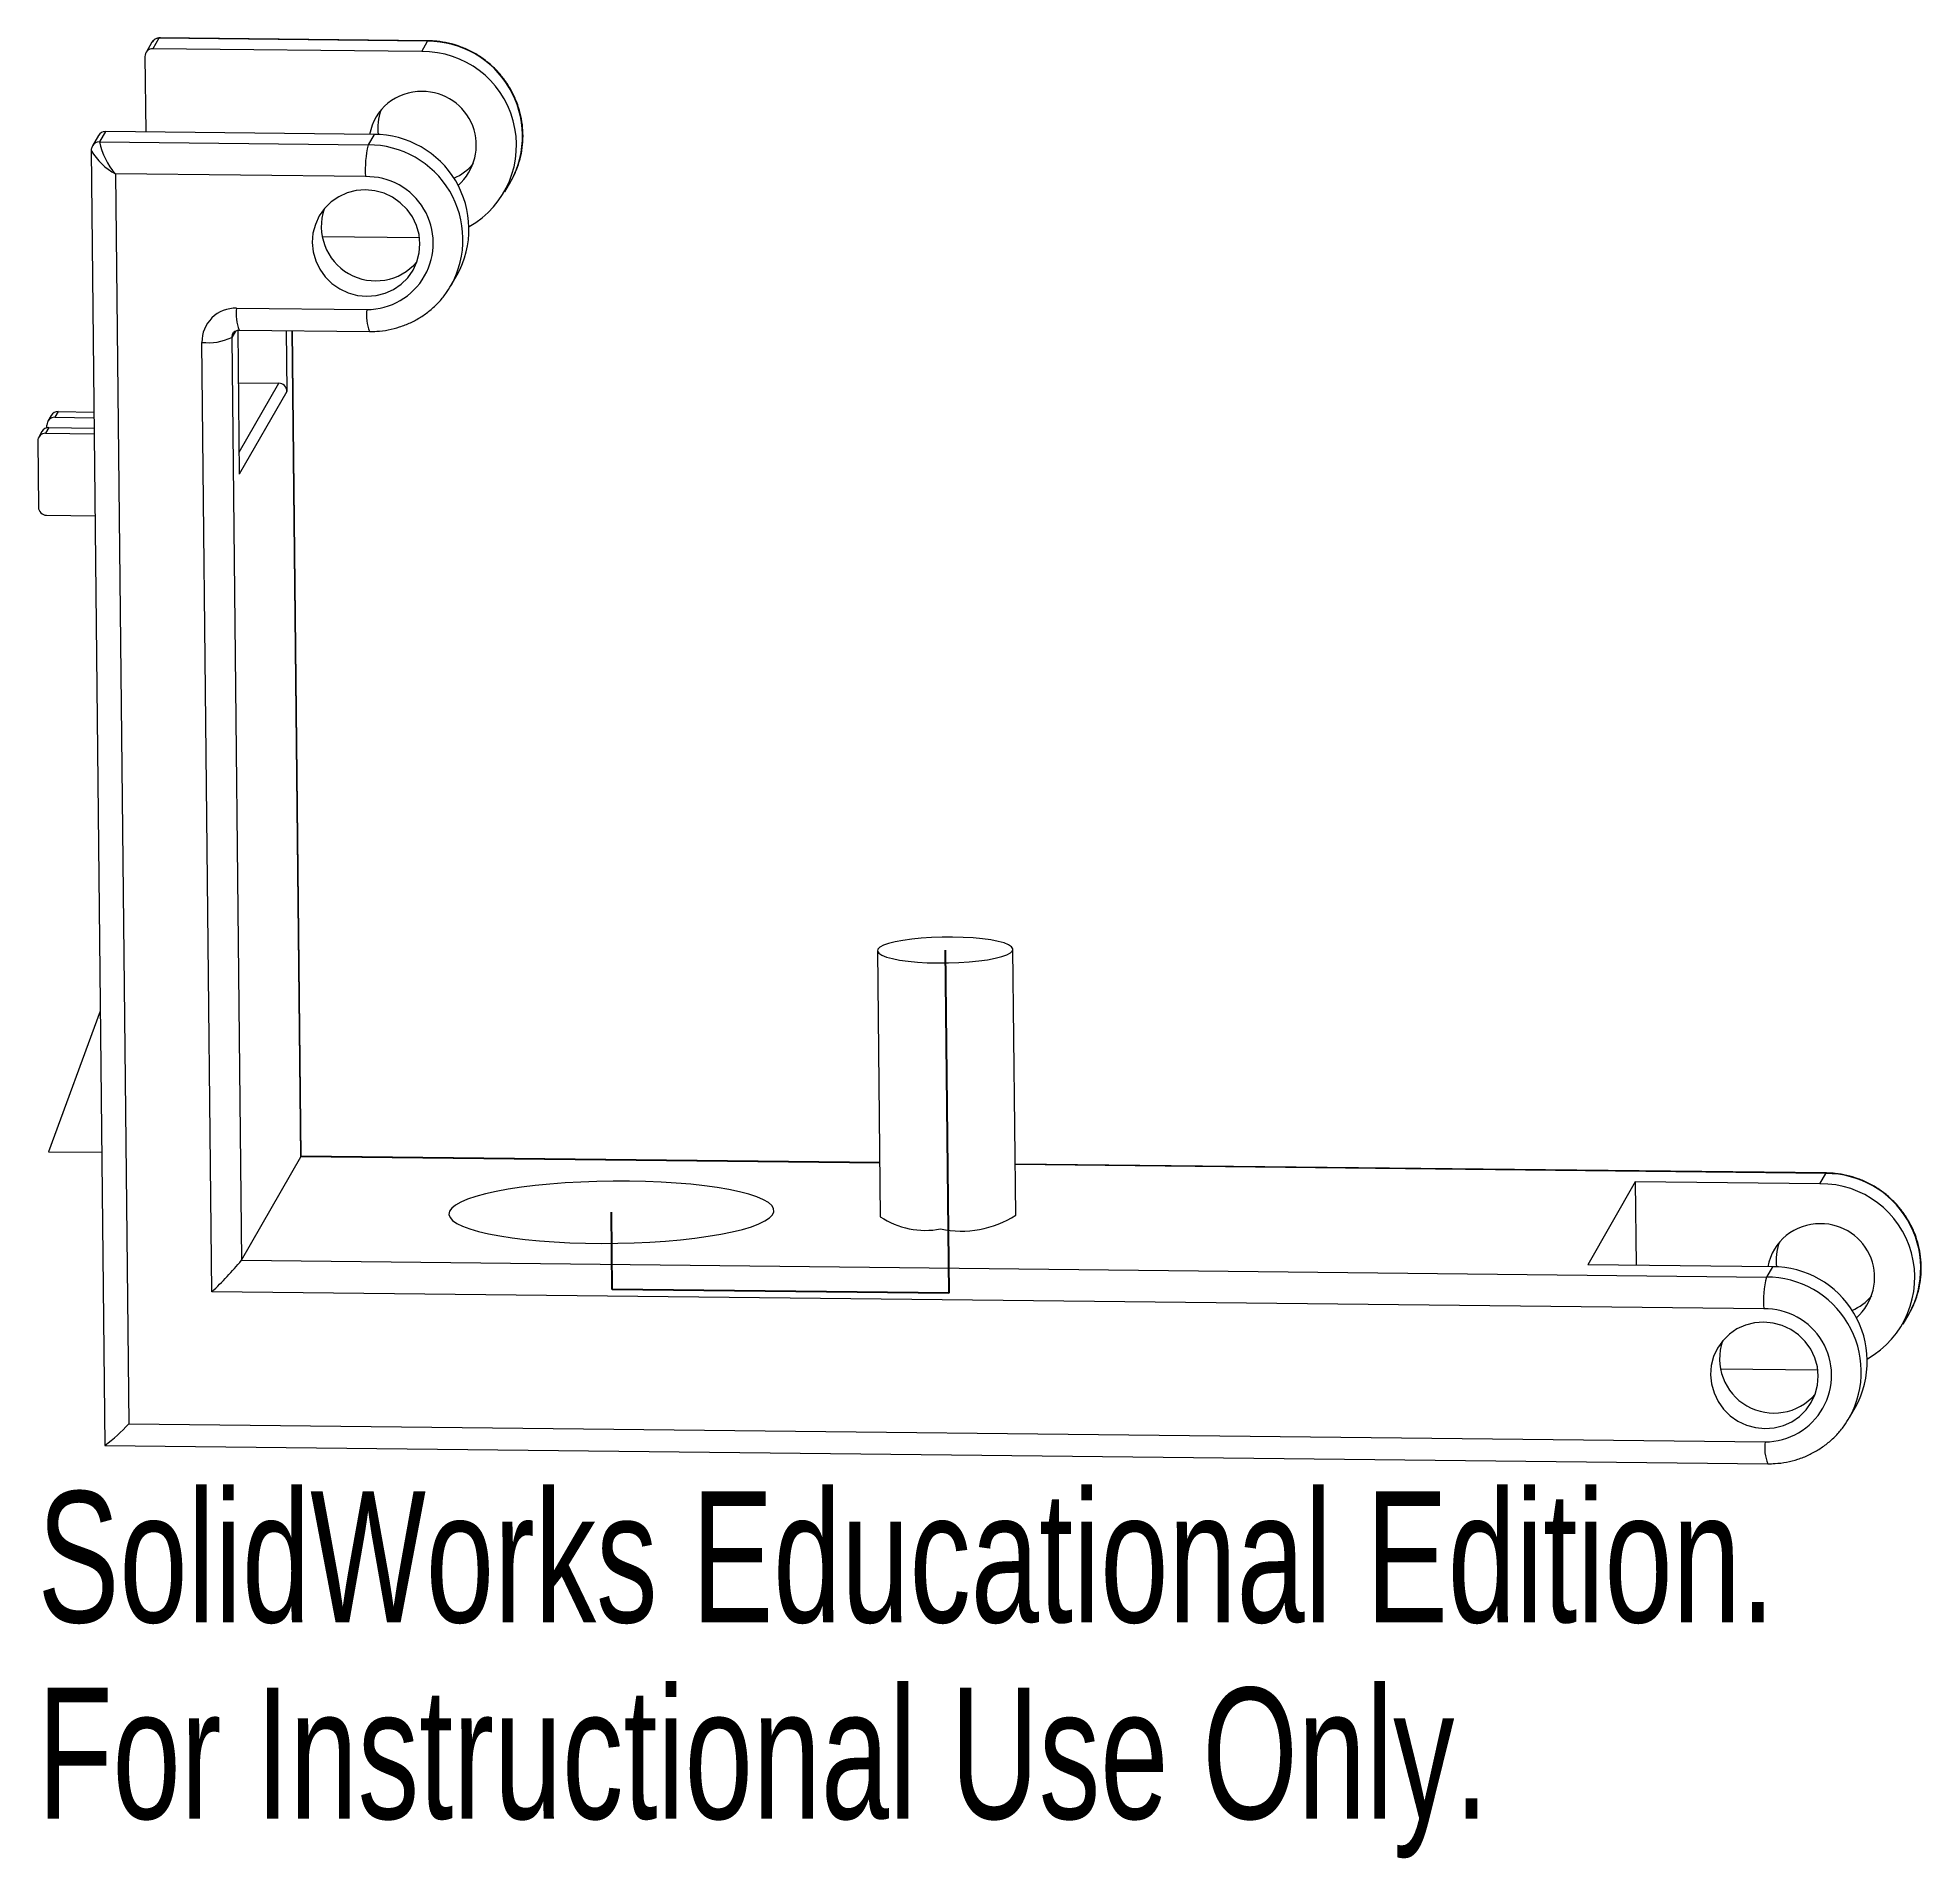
# Model space of a CAD drawing. Header units: millimetres. Extents: x -72 to -2.5, y -15.6 to 51.6.
import ezdxf

# ---------------------------------------------------------------- set-up
doc = ezdxf.new("R2010")
doc.units = ezdxf.units.MM
doc.styles.add('SLDTEXTSTYLE0', font='TXT', dxfattribs={"width": 0.7})

msp = doc.modelspace()

# ---------------------------------------------------------------- linework, layer by layer
at = {"color": 7, "linetype": 'Continuous', "lineweight": 15}
for p, q in [((-67.544, 51.531), (-67.764, 51.148)), ((-67.544, 51.531), (-67.51, 51.549)), ((-57.623, 51.422), (-67.544, 51.531)), ((-57.602, 51.44), (-67.51, 51.549)), ((-68.059, 50.857), (-68.03, 48.074)), ((-67.801, 51.386), (-68.021, 51.003)), ((-67.798, 51.391), (-67.801, 51.386)), ((-57.843, 51.039), (-67.764, 51.148)), ((-57.843, 51.039), (-57.623, 51.422)), ((-57.623, 51.422), (-57.602, 51.44)), ((-69.522, 48.091), (-69.741, 47.708)), ((-59.601, 47.982), (-69.522, 48.091)), ((-59.601, 47.982), (-59.821, 47.599)), ((-70.043, 47.391), (-69.539, -0.398)), ((-69.779, 47.946), (-69.998, 47.563)), ((-69.741, 47.708), (-59.821, 47.599)), ((-69.145, 46.528), (-68.659, 0.397)), ((-59.92, 46.427), (-69.145, 46.528)), ((-54.773, 45.86), (-54.553, 46.242)), ((-57.921, 44.171), (-61.516, 44.21)), ((-56.75, 42.42), (-56.531, 42.802)), ((-64.68, 41.572), (-59.869, 41.519)), ((-64.719, 40.727), (-64.855, 40.491)), ((-64.855, 40.491), (-64.496, 6.432)), ((-64.634, 40.758), (-64.578, 35.444)), ((-64.581, 40.763), (-59.77, 40.71)), ((-62.844, 40.744), (-62.82, 38.502)), ((-62.299, 10.254), (-62.62, 40.742)), ((-62.293, 10.27), (-62.614, 40.742)), ((-65.589, 5.27), (-65.959, 40.31)), ((-64.613, 38.816), (-63.121, 38.799)), ((-64.586, 36.251), (-63.121, 38.799)), ((-62.82, 38.502), (-64.578, 35.444)), ((-71.522, 37.608), (-71.642, 37.399)), ((-71.265, 37.753), (-71.385, 37.544)), ((-71.265, 37.753), (-69.941, 37.739)), ((-71.862, 37.017), (-71.982, 36.808)), ((-71.605, 37.162), (-71.725, 36.953)), ((-71.725, 36.953), (-69.932, 36.933)), ((-71.679, 37.153), (-71.68, 37.253)), ((-71.605, 37.162), (-69.935, 37.144)), ((-71.385, 37.544), (-69.939, 37.528)), ((-72.02, 36.662), (-71.994, 34.228)), ((-71.693, 33.931), (-69.901, 33.911)), ((-41.017, 17.858), (-40.913, 8.043)), ((-35.914, 8.095), (-36.017, 17.91)), ((-69.708, 15.632), (-71.622, 10.44)), ((-71.622, 10.44), (-69.653, 10.418)), ((-64.496, 6.432), (-62.299, 10.254)), ((-62.293, 10.27), (-62.299, 10.254)), ((-40.934, 10.02), (-62.299, 10.254)), ((-40.934, 10.038), (-62.293, 10.273)), ((-5.983, 9.655), (-35.933, 9.984)), ((-6.004, 9.636), (-35.933, 9.965)), ((-13.041, 9.329), (-14.799, 6.271)), ((-6.224, 9.254), (-13.041, 9.329)), ((-13.041, 9.329), (-13.009, 6.251)), ((-6.224, 9.254), (-6.004, 9.636)), ((-5.983, 9.655), (-6.004, 9.636)), ((-64.496, 6.432), (-8.201, 5.814)), ((-7.981, 6.196), (-14.799, 6.271)), ((-7.981, 6.196), (-8.201, 5.814)), ((-8.301, 4.641), (-65.589, 5.27)), ((-3.153, 4.074), (-2.933, 4.456)), ((-9.896, 2.424), (-6.302, 2.385)), ((-5.131, 0.634), (-4.911, 1.016)), ((-68.659, 0.397), (-8.249, -0.266)), ((-69.536, -0.401), (-8.15, -1.075))]:
    msp.add_line(p, q, dxfattribs=at)
at = {"color": 7, "linetype": 'Continuous'}
for p, q in [((-38.517, 17.884), (-38.383, 5.225)), ((-50.807, 5.361), (-50.837, 8.205)), ((-38.383, 5.225), (-50.807, 5.361))]:
    msp.add_line(p, q, dxfattribs=at)
at = {"color": 7, "linetype": 'Continuous', "lineweight": 15, "flags": 128}
for points in [[(-59.915, 45.936), (-60.26, 45.91), (-60.594, 45.825), (-60.906, 45.684), (-61.188, 45.491), (-61.431, 45.252), (-61.626, 44.973), (-61.769, 44.665), (-61.856, 44.335), (-61.882, 43.995), (-61.848, 43.654), (-61.755, 43.322), (-61.606, 43.01), (-61.404, 42.728), (-61.156, 42.483), (-60.87, 42.284), (-60.555, 42.136), (-60.219, 42.044), (-59.874, 42.01), (-59.529, 42.036), (-59.195, 42.121), (-58.883, 42.262), (-58.601, 42.455), (-58.358, 42.694), (-58.163, 42.973), (-58.02, 43.281), (-57.933, 43.611), (-57.907, 43.951), (-57.94, 44.292), (-58.034, 44.624), (-58.183, 44.936), (-58.385, 45.218), (-58.633, 45.463), (-58.918, 45.662), (-59.234, 45.81), (-59.57, 45.902), (-59.915, 45.936)], [(-38.791, 17.406), (-38.399, 17.408), (-38.01, 17.421), (-37.633, 17.446), (-37.278, 17.481), (-36.954, 17.527), (-36.668, 17.581), (-36.428, 17.643), (-36.238, 17.71), (-36.106, 17.782), (-36.032, 17.857), (-36.02, 17.932), (-36.069, 18.006), (-36.178, 18.077), (-36.345, 18.143), (-36.566, 18.203), (-36.834, 18.254), (-37.144, 18.297), (-37.488, 18.33), (-37.857, 18.352), (-38.242, 18.362), (-38.634, 18.36), (-39.023, 18.347), (-39.4, 18.322), (-39.755, 18.287), (-40.079, 18.241), (-40.365, 18.187), (-40.606, 18.125), (-40.795, 18.058), (-40.928, 17.986), (-41.001, 17.911), (-41.014, 17.836), (-40.965, 17.762), (-40.855, 17.691), (-40.688, 17.625), (-40.468, 17.565), (-40.199, 17.513), (-39.89, 17.471), (-39.546, 17.438), (-39.177, 17.416), (-38.791, 17.406)], [(-50.178, 9.352), (-50.775, 9.353), (-51.373, 9.342), (-51.965, 9.32), (-52.546, 9.287), (-53.11, 9.244), (-53.652, 9.19), (-54.165, 9.126), (-54.646, 9.053), (-55.088, 8.972), (-55.489, 8.883), (-55.843, 8.787), (-56.147, 8.685), (-56.399, 8.579), (-56.595, 8.469), (-56.734, 8.356), (-56.815, 8.242), (-56.836, 8.128), (-56.798, 8.014), (-56.7, 7.902), (-56.544, 7.793), (-56.331, 7.689), (-56.064, 7.589), (-55.744, 7.496), (-55.376, 7.409), (-54.963, 7.331), (-54.509, 7.261), (-54.018, 7.201), (-53.496, 7.15), (-52.947, 7.11), (-52.378, 7.081), (-51.793, 7.063), (-51.198, 7.057), (-50.6, 7.062), (-50.004, 7.078), (-49.417, 7.105), (-48.844, 7.144), (-48.29, 7.193), (-47.762, 7.252), (-47.264, 7.32), (-46.802, 7.398), (-46.38, 7.483), (-46.002, 7.575), (-45.673, 7.674), (-45.394, 7.778), (-45.17, 7.886), (-45.002, 7.998), (-44.892, 8.111), (-44.841, 8.226), (-44.85, 8.34), (-44.918, 8.453), (-45.045, 8.563), (-45.23, 8.67), (-45.47, 8.772), (-45.764, 8.869), (-46.108, 8.959), (-46.499, 9.042), (-46.933, 9.116), (-47.406, 9.181), (-47.913, 9.237), (-48.449, 9.282), (-49.009, 9.316), (-49.587, 9.34), (-50.178, 9.352)], [(-8.296, 4.15), (-8.64, 4.124), (-8.974, 4.04), (-9.287, 3.898), (-9.568, 3.705), (-9.811, 3.466), (-10.007, 3.188), (-10.15, 2.879), (-10.236, 2.55), (-10.263, 2.209), (-10.229, 1.868), (-10.136, 1.537), (-9.986, 1.225), (-9.784, 0.942), (-9.537, 0.698), (-9.251, 0.498), (-8.935, 0.35), (-8.6, 0.258), (-8.254, 0.224), (-7.909, 0.25), (-7.576, 0.335), (-7.263, 0.477), (-6.981, 0.67), (-6.739, 0.909), (-6.543, 1.187), (-6.4, 1.496), (-6.314, 1.825), (-6.287, 2.166), (-6.321, 2.507), (-6.414, 2.838), (-6.564, 3.15), (-6.765, 3.433), (-7.013, 3.677), (-7.299, 3.877), (-7.614, 4.025), (-7.95, 4.117), (-8.296, 4.15)]]:
    msp.add_lwpolyline(points, dxfattribs=at)
at = {"color": 7, "linetype": 'Continuous', "lineweight": 15}
for centre, radius, start, end in [((-67.549, 51.239), 0.291, 88.99429, 148.68964), ((-67.77, 50.859), 0.289, 88.78935, 180.45036), ((-57.798, 47.584), 3.455, 299.66154, 90.75247), ((-57.621, 47.923), 3.499, 331.28524, 90.03425), ((-57.867, 47.638), 1.93, 88.8465, 169.6774), ((-57.811, 47.585), 1.983, 311.52075, 90.48033), ((-57.541, 48.22), 1.925, 160.14613, 187.24744), ((-69.527, 47.799), 0.291, 88.98902, 149.85572), ((-59.599, 44.483), 3.499, 331.28524, 90.03425), ((-68.048, 48.569), 2.317, 210.59934, 241.73975), ((-69.747, 47.417), 0.291, 88.98658, 150.40465), ((-67.233, 48.235), 2.563, 191.85096, 221.74928), ((-55.832, 46.67), 4.095, 166.88754, 183.40955), ((-59.819, 44.101), 3.499, 331.36214, 90.03333), ((-57.409, 48.144), 1.925, 292.96679, 320.06611), ((-59.87, 43.973), 2.454, 270.02488, 91.18195), ((-59.542, 44.587), 2.007, 160.93644, 319.27679), ((-64.706, 40.32), 1.252, 88.78935, 180.45036), ((-63.144, 41.349), 1.552, 171.75091, 202.18911), ((-58.333, 41.297), 1.552, 171.75171, 202.18777), ((-65.719, 42.312), 2.016, 263.16788, 295.37633), ((-64.568, 40.494), 0.287, 150.55003, 180.66776), ((-63.124, 38.496), 0.304, 1.16313, 89.51438), ((-71.27, 37.462), 0.291, 88.98902, 149.85572), ((-71.731, 36.664), 0.289, 88.78935, 180.45036), ((-71.61, 36.871), 0.291, 88.98902, 149.85572), ((-71.391, 37.255), 0.289, 88.78935, 180.45036), ((-71.691, 34.235), 0.304, 181.16313, 269.51438), ((-6.178, 5.799), 3.455, 299.66154, 90.75247), ((-6.002, 6.137), 3.499, 331.28524, 90.03425), ((-39.248, 10.539), 3.001, 236.30137, 280.76131), ((-37.92, 11.253), 3.742, 258.15967, 302.4361), ((-6.247, 5.852), 1.93, 88.8465, 169.6774), ((-6.191, 5.799), 1.983, 311.52075, 90.48033), ((-5.921, 6.434), 1.925, 160.14613, 187.24744), ((-74.849, 15.081), 13.49, 313.34431, 320.12431), ((-4.213, 4.885), 4.095, 166.88754, 183.40955), ((-8.199, 2.315), 3.499, 331.36214, 90.03333), ((-7.979, 2.697), 3.499, 331.28524, 90.03425), ((-5.79, 6.358), 1.925, 292.96679, 320.06611), ((-8.25, 2.188), 2.454, 270.02488, 91.18195), ((-7.922, 2.801), 2.007, 160.93644, 319.27679), ((-72.774, 4.068), 5.514, 305.92097, 318.26454), ((-6.713, -0.489), 1.552, 171.7494, 202.19162)]:
    msp.add_arc(centre, radius, start, end, dxfattribs=at)
for points, knots in [([(-67.484, 51.546), (-67.488, 51.547), (-67.523, 51.554), (-67.606, 51.542), (-67.715, 51.493), (-67.776, 51.428), (-67.799, 51.39), (-67.801, 51.386)], [0, 0, 0, 0, 0.033987, 0.329763, 0.646983, 0.964913, 1, 1, 1, 1]), ([(-54.556, 46.242), (-54.546, 46.258), (-54.459, 46.393), (-54.338, 46.672), (-54.202, 47.075), (-54.122, 47.495), (-54.094, 47.921), (-54.119, 48.349), (-54.197, 48.77), (-54.327, 49.18), (-54.506, 49.572), (-54.733, 49.94), (-55.004, 50.278), (-55.314, 50.581), (-55.659, 50.845), (-56.035, 51.064), (-56.434, 51.237), (-56.851, 51.359), (-57.243, 51.426), (-57.495, 51.436), (-57.602, 51.44)], [0, 0, 0, 0, 0.0078198, 0.0668424, 0.1258496, 0.184856, 0.2438777, 0.3029293, 0.3620233, 0.4211687, 0.4803711, 0.5396326, 0.5989516, 0.6583235, 0.7177411, 0.7771948, 0.8366734, 0.8961608, 0.9556434, 1, 1, 1, 1]), ([(-69.998, 47.563), (-70.018, 47.52), (-70.044, 47.46), (-70.041, 47.401), (-70.04, 47.384)], [0, 0, 0, 0, 0.713749, 1, 1, 1, 1]), ([(-59.77, 40.71), (-59.681, 40.711), (-59.448, 40.714), (-59.074, 40.764), (-58.656, 40.87), (-58.255, 41.028), (-57.879, 41.233), (-57.531, 41.484), (-57.219, 41.776), (-56.953, 42.089), (-56.815, 42.318), (-56.75, 42.425)], [0, 0, 0, 0, 0.072809, 0.190738, 0.308656, 0.426467, 0.544161, 0.661734, 0.779191, 0.896547, 1, 1, 1, 1]), ([(-64.817, 40.635), (-64.817, 40.636), (-64.805, 40.672), (-64.751, 40.715), (-64.666, 40.758), (-64.604, 40.762), (-64.581, 40.763)], [0, 0, 0, 0, 0.011986, 0.447343, 0.79465, 1, 1, 1, 1]), ([(-2.937, 4.457), (-2.926, 4.473), (-2.839, 4.607), (-2.719, 4.887), (-2.582, 5.29), (-2.502, 5.709), (-2.474, 6.136), (-2.499, 6.563), (-2.577, 6.985), (-2.707, 7.395), (-2.887, 7.787), (-3.114, 8.154), (-3.384, 8.492), (-3.694, 8.796), (-4.04, 9.059), (-4.415, 9.279), (-4.814, 9.452), (-5.231, 9.574), (-5.623, 9.641), (-5.875, 9.65), (-5.983, 9.655)], [0, 0, 0, 0, 0.00782, 0.066842, 0.12585, 0.184856, 0.243878, 0.302929, 0.362023, 0.421169, 0.480371, 0.539633, 0.598952, 0.658324, 0.717741, 0.777195, 0.836673, 0.896161, 0.955643, 1, 1, 1, 1]), ([(-8.15, -1.075), (-8.061, -1.074), (-7.828, -1.071), (-7.454, -1.022), (-7.036, -0.916), (-6.636, -0.758), (-6.259, -0.552), (-5.911, -0.302), (-5.599, -0.009), (-5.334, 0.304), (-5.195, 0.533), (-5.131, 0.64)], [0, 0, 0, 0, 0.0728093, 0.1907379, 0.3086562, 0.4264674, 0.5441609, 0.6617338, 0.7791912, 0.8965465, 1, 1, 1, 1])]:
    msp.add_open_spline(points, degree=3, knots=knots, dxfattribs=at)

# ---------------------------------------------------------------- texts
at = {"color": 7, "linetype": 'Continuous', "char_height": 4.83362, "attachment_point": 1, "style": 'SLDTEXTSTYLE0'}
for s, insert in [('SolidWorks Educational Edition.', (-72.02, -2.095)), ('For Instructional Use Only.', (-72.02, -9.345))]:
    msp.add_mtext(s, dxfattribs=dict(at, insert=insert))

doc.saveas('drawing.dxf')
